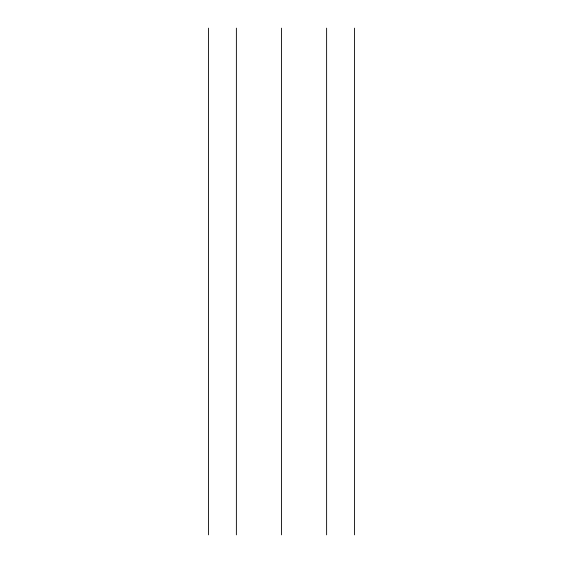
<?xml version="1.0" encoding="UTF-8"?>
<svg xmlns="http://www.w3.org/2000/svg" width="563" height="563" viewBox="0 0 563 563"><rect width="100%" height="100%" fill="white"/><g stroke="black" fill="none" stroke-linecap="round" stroke-linejoin="round"><path stroke-width="0.84" d="M354.514 28.15L354.514 534.85M326.624 28.15L326.624 534.85M281.5 28.15L281.5 534.85M236.376 28.15L236.376 534.85M208.486 28.15L208.486 534.85"/></g></svg>
